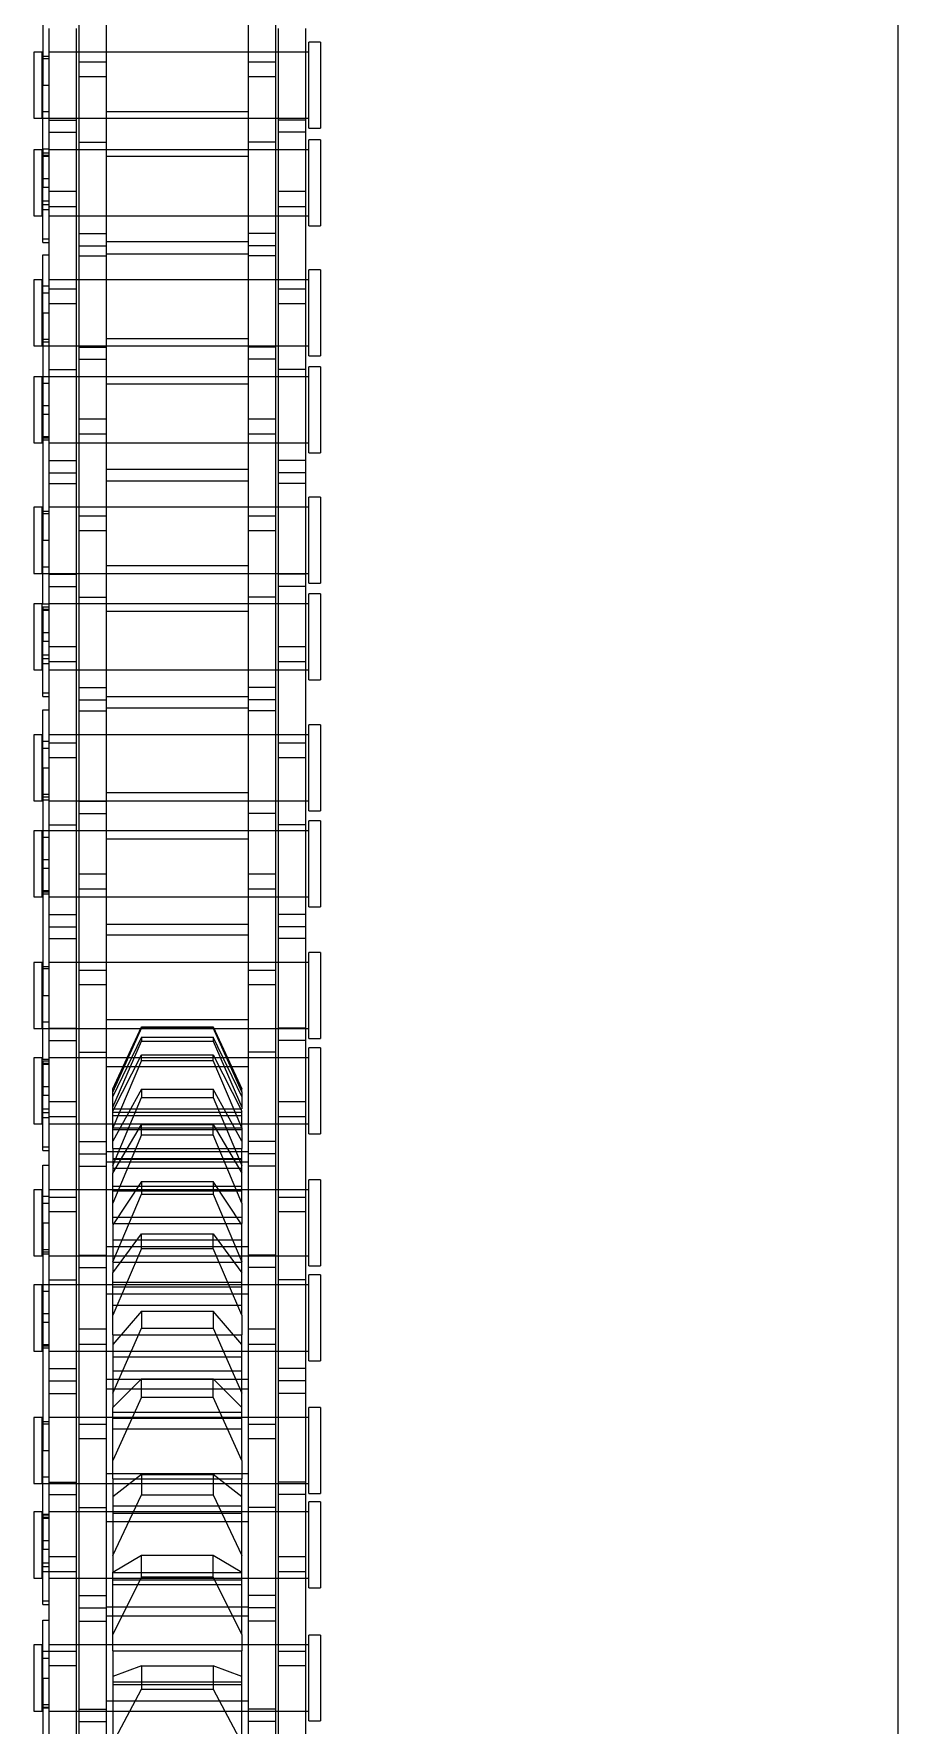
# Model space of a CAD drawing. Header units: metres. Extents: x 0 to 63075, y 0 to 44550.
# Drawn here: x 13921.5 to 13969.7, y 26987.4 to 27081.8 of the extents above; entities that cross this region are included whole.
import ezdxf

# ---------------------------------------------------------------- set-up
doc = ezdxf.new("R2010")
doc.units = ezdxf.units.M
doc.header["$LTSCALE"] = 75
doc.linetypes.add('HIDDEN2', pattern=[4.7625, 3.175, -1.5875])
for name, color, linetype in [('SDM', 7, 'Continuous'), ('SL4', 4, 'Continuous'), ('ST1', 7, 'HIDDEN2')]:
    doc.layers.add(name, color=color, linetype=linetype)

# ---------------------------------------------------------------- blocks, each defined once
blk = doc.blocks.new('A$Cb6dca9d5')
at = {"layer": 'SL4'}
blk.add_line((123.235, 215.006), (123.235, 1004.763), dxfattribs=at)
at = {"layer": 'ST1'}
for p, q in [((75.511, 351.877), (75.511, 339.177)), ((77.515, 345.097), (77.515, 336.002)), ((79.035, 345.097), (79.035, 336.002)), ((86.965, 345.097), (86.965, 336.002)), ((88.485, 345.097), (88.485, 336.002)), ((75.843, 342.352), (75.843, 333.257)), ((77.363, 342.352), (77.363, 333.257)), ((88.637, 342.352), (88.637, 333.257)), ((90.157, 342.352), (90.157, 333.257)), ((75, 341.022), (75, 337.332)), ((75.474, 341.022), (75, 341.022)), ((75.474, 337.332), (75.474, 341.022)), ((75.511, 340.796), (75.843, 340.796)), ((77.363, 341.022), (75.843, 341.022)), ((90.342, 341.022), (75.843, 341.022)), ((79.035, 341.022), (77.515, 341.022)), ((86.965, 341.022), (79.035, 341.022)), ((88.485, 341.022), (86.965, 341.022)), ((90.157, 341.022), (88.637, 341.022)), ((90.342, 336.779), (90.342, 341.576)), ((91, 341.576), (90.342, 341.576)), ((91, 341.576), (91, 336.779)), ((75.843, 340.653), (75.474, 340.653)), ((77.515, 340.474), (79.035, 340.474)), ((86.965, 340.474), (88.485, 340.474)), ((75.511, 339.177), (75.843, 339.177)), ((75.511, 335.625), (75.511, 339.177)), ((79.035, 339.644), (77.515, 339.644)), ((88.485, 339.644), (86.965, 339.644)), ((75, 337.332), (75.474, 337.332)), ((75.474, 337.701), (75.843, 337.701)), ((75.511, 337.332), (77.363, 337.332)), ((75.843, 337.332), (90.342, 337.332)), ((75.843, 337.234), (77.363, 337.234)), ((77.515, 337.332), (79.035, 337.332)), ((86.965, 337.684), (79.035, 337.684)), ((79.035, 337.332), (86.965, 337.332)), ((86.965, 337.332), (88.485, 337.332)), ((88.637, 337.332), (90.157, 337.332)), ((90.157, 337.234), (88.637, 337.234)), ((75.843, 336.548), (77.363, 336.548)), ((90.157, 336.548), (88.637, 336.548)), ((90.342, 336.779), (91, 336.779)), ((90.342, 331.325), (90.342, 336.122)), ((91, 336.122), (90.342, 336.122)), ((91, 336.122), (91, 331.325)), ((75, 335.569), (75, 331.879)), ((75.474, 335.569), (75, 335.569)), ((75.474, 335.564), (75.474, 335.569)), ((75.474, 331.879), (75.474, 335.564)), ((75.843, 335.2), (75.474, 335.2)), ((75.511, 335.625), (75.511, 333.48)), ((75.511, 335.625), (75.843, 335.625)), ((75.511, 335.4), (75.843, 335.4)), ((75.511, 335.278), (75.843, 335.278)), ((77.363, 335.569), (75.843, 335.569)), ((90.342, 335.569), (75.843, 335.569)), ((77.515, 336.002), (79.035, 336.002)), ((77.515, 336.002), (77.515, 329.652)), ((79.035, 335.569), (77.515, 335.569)), ((79.035, 336.002), (79.035, 329.652)), ((86.965, 335.569), (79.035, 335.569)), ((79.035, 335.217), (86.965, 335.217)), ((88.485, 336.002), (86.965, 336.002)), ((86.965, 336.002), (86.965, 329.652)), ((88.485, 335.569), (86.965, 335.569)), ((88.485, 336.002), (88.485, 329.652)), ((90.157, 335.569), (88.637, 335.569)), ((75.511, 333.968), (75.843, 333.968)), ((75.511, 333.48), (75.843, 333.48)), ((75.511, 330.399), (75.511, 333.48)), ((75.843, 333.257), (75.843, 332.397)), ((75.843, 333.257), (77.363, 333.257)), ((77.363, 333.257), (77.363, 332.397)), ((88.637, 333.257), (88.637, 332.397)), ((88.637, 333.257), (90.157, 333.257)), ((90.157, 333.257), (90.157, 332.397)), ((75.511, 332.721), (75.843, 332.721)), ((75.511, 332.518), (75.843, 332.518)), ((75.843, 332.397), (75.843, 323.302)), ((77.363, 332.397), (75.843, 332.397)), ((77.363, 332.397), (77.363, 323.302)), ((88.637, 332.397), (88.637, 323.302)), ((90.157, 332.397), (88.637, 332.397)), ((90.157, 332.397), (90.157, 323.302)), ((75, 331.879), (75.474, 331.879)), ((75.474, 332.248), (75.843, 332.248)), ((75.843, 331.879), (77.363, 331.879)), ((75.843, 331.879), (90.342, 331.879)), ((77.515, 331.879), (79.035, 331.879)), ((79.035, 331.879), (86.965, 331.879)), ((86.965, 331.879), (88.485, 331.879)), ((88.637, 331.879), (90.157, 331.879)), ((75.511, 330.602), (75.843, 330.602)), ((77.515, 330.899), (79.035, 330.899)), ((86.965, 330.437), (79.035, 330.437)), ((88.485, 330.899), (86.965, 330.899)), ((90.342, 331.325), (91, 331.325)), ((75.511, 330.399), (75.843, 330.399)), ((75.511, 329.708), (75.843, 329.708)), ((75.511, 326.477), (75.511, 329.708)), ((77.515, 330.213), (79.035, 330.213)), ((77.515, 329.652), (79.035, 329.652)), ((77.515, 329.652), (77.515, 320.557)), ((79.035, 329.764), (86.965, 329.764)), ((79.035, 329.652), (79.035, 320.557)), ((88.485, 330.213), (86.965, 330.213)), ((88.485, 329.652), (86.965, 329.652)), ((86.965, 329.652), (86.965, 320.557)), ((88.485, 329.652), (88.485, 320.557)), ((90.342, 324.079), (90.342, 328.876)), ((91, 328.876), (90.342, 328.876)), ((91, 328.876), (91, 324.079)), ((75, 328.322), (75, 324.632)), ((75.474, 328.322), (75, 328.322)), ((75.474, 324.632), (75.474, 328.322)), ((75.843, 327.953), (75.474, 327.953)), ((75.511, 327.584), (75.843, 327.584)), ((77.363, 328.322), (75.843, 328.322)), ((90.342, 328.322), (75.843, 328.322)), ((75.843, 327.804), (77.363, 327.804)), ((79.035, 328.322), (77.515, 328.322)), ((86.965, 328.322), (79.035, 328.322)), ((88.485, 328.322), (86.965, 328.322)), ((90.157, 328.322), (88.637, 328.322)), ((88.637, 327.804), (90.157, 327.804)), ((77.363, 326.974), (75.843, 326.974)), ((90.157, 326.974), (88.637, 326.974)), ((75.511, 326.477), (75.843, 326.477)), ((75.511, 326.477), (75.511, 313.777)), ((75.474, 325.001), (75.843, 325.001)), ((75.511, 324.858), (75.843, 324.858)), ((86.965, 325.014), (79.035, 325.014)), ((75, 324.632), (75.474, 324.632)), ((75.843, 324.606), (75.511, 324.606)), ((75.843, 324.632), (77.363, 324.632)), ((75.843, 324.632), (90.342, 324.632)), ((77.515, 324.632), (79.035, 324.632)), ((77.515, 324.564), (79.035, 324.564)), ((77.515, 323.878), (79.035, 323.878)), ((79.035, 324.632), (86.965, 324.632)), ((86.965, 324.632), (88.485, 324.632)), ((88.485, 324.564), (86.965, 324.564)), ((88.485, 323.878), (86.965, 323.878)), ((88.637, 324.632), (90.157, 324.632)), ((90.342, 324.079), (91, 324.079)), ((75, 322.899), (75, 319.209)), ((75.474, 322.899), (75, 322.899)), ((75.474, 322.894), (75.474, 322.899)), ((75.474, 319.209), (75.474, 322.894)), ((77.363, 322.899), (75.511, 322.899)), ((75.843, 323.302), (77.363, 323.302)), ((75.843, 323.302), (75.843, 316.952)), ((90.342, 322.899), (75.843, 322.899)), ((77.363, 323.302), (77.363, 316.952)), ((79.035, 322.899), (77.515, 322.899)), ((86.965, 322.899), (79.035, 322.899)), ((88.485, 322.899), (86.965, 322.899)), ((90.157, 323.302), (88.637, 323.302)), ((88.637, 323.302), (88.637, 316.952)), ((90.157, 322.899), (88.637, 322.899)), ((90.157, 323.302), (90.157, 316.952)), ((90.342, 318.655), (90.342, 323.452)), ((91, 323.452), (90.342, 323.452)), ((91, 323.452), (91, 318.655)), ((75.843, 322.53), (75.474, 322.53)), ((79.035, 322.517), (86.965, 322.517)), ((75.511, 321.298), (75.843, 321.298)), ((75.511, 320.81), (75.843, 320.81)), ((77.515, 320.557), (77.515, 319.697)), ((77.515, 320.557), (79.035, 320.557)), ((79.035, 320.557), (79.035, 319.697)), ((86.965, 320.557), (86.965, 319.697)), ((86.965, 320.557), (88.485, 320.557)), ((88.485, 320.557), (88.485, 319.697)), ((75, 319.209), (75.474, 319.209)), ((75.474, 319.578), (75.843, 319.578)), ((75.511, 319.499), (75.843, 319.499)), ((75.511, 319.378), (75.843, 319.378)), ((75.843, 319.209), (77.363, 319.209)), ((75.843, 319.209), (90.342, 319.209)), ((77.515, 319.697), (77.515, 310.602)), ((79.035, 319.697), (77.515, 319.697)), ((77.515, 319.209), (79.035, 319.209)), ((79.035, 319.697), (79.035, 310.602)), ((79.035, 319.209), (86.965, 319.209)), ((86.965, 319.697), (86.965, 310.602)), ((88.485, 319.697), (86.965, 319.697)), ((86.965, 319.209), (88.485, 319.209)), ((88.485, 319.697), (88.485, 310.602)), ((88.637, 319.209), (90.157, 319.209)), ((75.843, 318.229), (77.363, 318.229)), ((90.157, 318.229), (88.637, 318.229)), ((90.342, 318.655), (91, 318.655)), ((75.843, 317.543), (77.363, 317.543)), ((86.965, 317.737), (79.035, 317.737)), ((90.157, 317.543), (88.637, 317.543)), ((75.843, 316.952), (77.363, 316.952)), ((75.843, 316.952), (75.843, 307.857)), ((77.363, 316.952), (77.363, 307.857)), ((79.035, 317.094), (86.965, 317.094)), ((90.157, 316.952), (88.637, 316.952)), ((88.637, 316.952), (88.637, 307.857)), ((90.157, 316.952), (90.157, 307.857)), ((75, 315.622), (75, 311.932)), ((75.474, 315.622), (75, 315.622)), ((75.474, 311.932), (75.474, 315.622)), ((75.511, 315.396), (75.843, 315.396)), ((77.363, 315.622), (75.843, 315.622)), ((90.342, 315.622), (75.843, 315.622)), ((79.035, 315.622), (77.515, 315.622)), ((86.965, 315.622), (79.035, 315.622)), ((88.485, 315.622), (86.965, 315.622)), ((90.157, 315.622), (88.637, 315.622)), ((90.342, 311.379), (90.342, 316.176)), ((91, 316.176), (90.342, 316.176)), ((91, 316.176), (91, 311.379)), ((75.843, 315.253), (75.474, 315.253)), ((77.515, 315.134), (79.035, 315.134)), ((86.965, 315.134), (88.485, 315.134)), ((75.511, 313.777), (75.843, 313.777)), ((75.511, 310.225), (75.511, 313.777)), ((79.035, 314.304), (77.515, 314.304)), ((88.485, 314.304), (86.965, 314.304)), ((75, 311.932), (75.474, 311.932)), ((75.474, 312.301), (75.843, 312.301)), ((75.511, 311.932), (77.363, 311.932)), ((75.843, 311.932), (90.342, 311.932)), ((75.843, 311.894), (77.363, 311.894)), ((77.515, 311.932), (79.035, 311.932)), ((86.965, 312.344), (79.035, 312.344)), ((79.035, 311.932), (86.965, 311.932)), ((86.965, 311.932), (88.485, 311.932)), ((88.637, 311.932), (90.157, 311.932)), ((90.157, 311.894), (88.637, 311.894)), ((75.843, 311.208), (77.363, 311.208)), ((77.515, 310.602), (79.035, 310.602)), ((77.515, 310.602), (77.515, 304.252)), ((79.035, 310.602), (79.035, 304.252)), ((88.485, 310.602), (86.965, 310.602)), ((86.965, 310.602), (86.965, 304.252)), ((88.485, 310.602), (88.485, 304.252)), ((90.157, 311.208), (88.637, 311.208)), ((90.342, 311.379), (91, 311.379)), ((90.342, 305.985), (90.342, 310.782)), ((91, 310.782), (90.342, 310.782)), ((91, 310.782), (91, 305.985)), ((75, 310.229), (75, 306.539)), ((75.474, 310.229), (75, 310.229)), ((75.474, 310.224), (75.474, 310.229)), ((75.474, 306.539), (75.474, 310.224)), ((75.843, 309.86), (75.474, 309.86)), ((75.511, 310.225), (75.843, 310.225)), ((75.511, 310.06), (75.511, 308.14)), ((75.511, 310.06), (75.843, 310.06)), ((75.511, 309.938), (75.843, 309.938)), ((77.363, 310.229), (75.843, 310.229)), ((90.342, 310.229), (75.843, 310.229)), ((79.035, 310.229), (77.515, 310.229)), ((86.965, 310.229), (79.035, 310.229)), ((79.035, 309.817), (86.965, 309.817)), ((88.485, 310.229), (86.965, 310.229)), ((90.157, 310.229), (88.637, 310.229)), ((75.511, 308.628), (75.843, 308.628)), ((75.511, 308.14), (75.843, 308.14)), ((75.511, 305.059), (75.511, 308.14)), ((75.843, 307.857), (75.843, 306.997)), ((75.843, 307.857), (77.363, 307.857)), ((77.363, 307.857), (77.363, 306.997)), ((88.637, 307.857), (88.637, 306.997)), ((88.637, 307.857), (90.157, 307.857)), ((90.157, 307.857), (90.157, 306.997)), ((75.474, 306.908), (75.843, 306.908)), ((75.511, 307.381), (75.843, 307.381)), ((75.511, 307.178), (75.843, 307.178)), ((75.843, 306.997), (75.843, 297.902)), ((77.363, 306.997), (75.843, 306.997)), ((77.363, 306.997), (77.363, 297.902)), ((88.637, 306.997), (88.637, 297.902)), ((90.157, 306.997), (88.637, 306.997)), ((90.157, 306.997), (90.157, 297.902)), ((75, 306.539), (75.474, 306.539)), ((75.843, 306.539), (77.363, 306.539)), ((75.843, 306.539), (90.342, 306.539)), ((77.515, 306.539), (79.035, 306.539)), ((79.035, 306.539), (86.965, 306.539)), ((86.965, 306.539), (88.485, 306.539)), ((88.637, 306.539), (90.157, 306.539)), ((90.342, 305.985), (91, 305.985)), ((75.511, 305.262), (75.843, 305.262)), ((75.511, 305.059), (75.843, 305.059)), ((77.515, 305.559), (79.035, 305.559)), ((86.965, 305.037), (79.035, 305.037)), ((88.485, 305.559), (86.965, 305.559)), ((75.511, 304.308), (75.843, 304.308)), ((75.511, 301.077), (75.511, 304.308)), ((77.515, 304.873), (79.035, 304.873)), ((77.515, 304.252), (79.035, 304.252)), ((77.515, 304.252), (77.515, 295.157)), ((79.035, 304.424), (86.965, 304.424)), ((79.035, 304.252), (79.035, 295.157)), ((88.485, 304.873), (86.965, 304.873)), ((88.485, 304.252), (86.965, 304.252)), ((86.965, 304.252), (86.965, 295.157)), ((88.485, 304.252), (88.485, 295.157)), ((90.342, 298.679), (90.342, 303.476)), ((91, 303.476), (90.342, 303.476)), ((91, 303.476), (91, 298.679)), ((75, 302.922), (75, 299.232)), ((75.474, 302.922), (75, 302.922)), ((75.474, 299.232), (75.474, 302.922)), ((75.843, 302.553), (75.474, 302.553)), ((75.511, 302.184), (75.843, 302.184)), ((77.363, 302.922), (75.843, 302.922)), ((90.342, 302.922), (75.843, 302.922)), ((75.843, 302.464), (77.363, 302.464)), ((79.035, 302.922), (77.515, 302.922)), ((86.965, 302.922), (79.035, 302.922)), ((88.485, 302.922), (86.965, 302.922)), ((90.157, 302.922), (88.637, 302.922)), ((88.637, 302.464), (90.157, 302.464)), ((77.363, 301.634), (75.843, 301.634)), ((90.157, 301.634), (88.637, 301.634)), ((75.511, 301.077), (75.511, 288.377)), ((75.511, 301.077), (75.843, 301.077)), ((75.474, 299.601), (75.843, 299.601)), ((75.511, 299.458), (75.843, 299.458)), ((75.843, 299.266), (75.511, 299.266)), ((86.965, 299.674), (79.035, 299.674)), ((75, 299.232), (75.474, 299.232)), ((75.843, 299.232), (77.363, 299.232)), ((75.843, 299.232), (90.342, 299.232)), ((77.515, 299.232), (79.035, 299.232)), ((77.515, 299.224), (79.035, 299.224)), ((77.515, 298.538), (79.035, 298.538)), ((79.035, 299.232), (86.965, 299.232)), ((86.965, 299.232), (88.485, 299.232)), ((88.485, 299.224), (86.965, 299.224)), ((88.485, 298.538), (86.965, 298.538)), ((88.637, 299.232), (90.157, 299.232)), ((90.342, 298.679), (91, 298.679)), ((75, 297.559), (75, 293.869)), ((75.474, 297.559), (75, 297.559)), ((75.474, 297.554), (75.474, 297.559)), ((75.474, 293.869), (75.474, 297.554)), ((77.363, 297.559), (75.511, 297.559)), ((75.843, 297.902), (77.363, 297.902)), ((75.843, 297.902), (75.843, 291.552)), ((90.342, 297.559), (75.843, 297.559)), ((77.363, 297.902), (77.363, 291.552)), ((79.035, 297.559), (77.515, 297.559)), ((86.965, 297.559), (79.035, 297.559)), ((88.485, 297.559), (86.965, 297.559)), ((90.157, 297.902), (88.637, 297.902)), ((88.637, 297.902), (88.637, 291.552)), ((90.157, 297.559), (88.637, 297.559)), ((90.157, 297.902), (90.157, 291.552)), ((90.342, 293.315), (90.342, 298.112)), ((91, 298.112), (90.342, 298.112)), ((91, 298.112), (91, 293.315)), ((75.843, 297.19), (75.474, 297.19)), ((79.035, 297.117), (86.965, 297.117)), ((75.511, 295.958), (75.843, 295.958)), ((75.511, 295.47), (75.843, 295.47)), ((77.515, 295.157), (77.515, 294.297)), ((77.515, 295.157), (79.035, 295.157)), ((79.035, 295.157), (79.035, 294.297)), ((86.965, 295.157), (86.965, 294.297)), ((86.965, 295.157), (88.485, 295.157)), ((88.485, 295.157), (88.485, 294.297)), ((75, 293.869), (75.474, 293.869)), ((75.474, 294.238), (75.843, 294.238)), ((75.511, 294.159), (75.843, 294.159)), ((75.511, 294.038), (75.843, 294.038)), ((75.843, 293.869), (77.363, 293.869)), ((75.843, 293.869), (90.342, 293.869)), ((77.515, 294.297), (77.515, 285.202)), ((79.035, 294.297), (77.515, 294.297)), ((77.515, 293.869), (79.035, 293.869)), ((79.035, 294.297), (79.035, 285.202)), ((79.035, 293.869), (86.965, 293.869)), ((86.965, 294.297), (86.965, 285.202)), ((88.485, 294.297), (86.965, 294.297)), ((86.965, 293.869), (88.485, 293.869)), ((88.485, 294.297), (88.485, 285.202)), ((88.637, 293.869), (90.157, 293.869)), ((75.843, 292.889), (77.363, 292.889)), ((90.157, 292.889), (88.637, 292.889)), ((90.342, 293.315), (91, 293.315)), ((75.843, 292.203), (77.363, 292.203)), ((86.965, 292.337), (79.035, 292.337)), ((79.035, 291.754), (86.965, 291.754)), ((90.157, 292.203), (88.637, 292.203)), ((75.843, 291.552), (77.363, 291.552)), ((75.843, 291.552), (75.843, 282.457)), ((77.363, 291.552), (77.363, 282.457)), ((90.157, 291.552), (88.637, 291.552)), ((88.637, 291.552), (88.637, 282.457)), ((90.157, 291.552), (90.157, 282.457)), ((90.342, 285.979), (90.342, 290.776)), ((91, 290.776), (90.342, 290.776)), ((91, 290.776), (91, 285.979)), ((75, 290.222), (75, 286.532)), ((75.474, 290.222), (75, 290.222)), ((75.474, 286.532), (75.474, 290.222)), ((75.843, 289.853), (75.474, 289.853)), ((75.511, 289.996), (75.843, 289.996)), ((77.363, 290.222), (75.843, 290.222)), ((90.342, 290.222), (75.843, 290.222)), ((79.035, 290.222), (77.515, 290.222)), ((86.965, 290.222), (79.035, 290.222)), ((88.485, 290.222), (86.965, 290.222)), ((90.157, 290.222), (88.637, 290.222)), ((77.515, 289.794), (79.035, 289.794)), ((79.035, 288.964), (77.515, 288.964)), ((86.965, 289.794), (88.485, 289.794)), ((88.485, 288.964), (86.965, 288.964)), ((75.511, 288.377), (75.843, 288.377)), ((75.511, 284.825), (75.511, 288.377)), ((86.965, 287.004), (79.035, 287.004)), ((75, 286.532), (75.474, 286.532)), ((75.474, 286.901), (75.843, 286.901)), ((75.511, 286.532), (77.363, 286.532)), ((75.843, 286.554), (77.363, 286.554)), ((75.843, 286.532), (90.342, 286.532)), ((77.515, 286.532), (79.035, 286.532)), ((79.035, 286.532), (86.965, 286.532)), ((79.4, 283.16), (81, 286.631)), ((81, 286.573), (79.4, 282.991)), ((81, 286.037), (79.4, 282.74)), ((81, 286.573), (81, 286.631)), ((81, 286.631), (85, 286.631)), ((81, 286.573), (85, 286.573)), ((81, 286.037), (85, 286.037)), ((81, 286.037), (81, 285.827)), ((85, 286.573), (85, 286.631)), ((85, 286.631), (86.6, 283.16)), ((86.6, 282.991), (85, 286.573)), ((86.6, 282.74), (85, 286.037)), ((85, 286.037), (85, 285.827)), ((86.965, 286.532), (88.485, 286.532)), ((90.157, 286.554), (88.637, 286.554)), ((88.637, 286.532), (90.157, 286.532)), ((75.843, 285.868), (77.363, 285.868)), ((77.515, 285.202), (79.035, 285.202)), ((77.515, 285.202), (77.515, 278.852)), ((79.035, 285.202), (79.035, 278.852)), ((79.4, 282.135), (81, 285.827)), ((81, 285.827), (85, 285.827)), ((85, 285.827), (86.6, 282.135)), ((88.485, 285.202), (86.965, 285.202)), ((86.965, 285.202), (86.965, 278.852)), ((88.485, 285.202), (88.485, 278.852)), ((90.157, 285.868), (88.637, 285.868)), ((90.342, 285.979), (91, 285.979)), ((90.342, 280.645), (90.342, 285.442)), ((91, 285.442), (90.342, 285.442)), ((91, 285.442), (91, 280.645)), ((75, 284.889), (75, 281.199)), ((75.474, 284.889), (75, 284.889)), ((75.474, 284.884), (75.474, 284.889)), ((75.474, 281.199), (75.474, 284.884)), ((75.843, 284.52), (75.474, 284.52)), ((75.511, 284.825), (75.843, 284.825)), ((75.511, 284.72), (75.511, 282.8)), ((75.511, 284.72), (75.843, 284.72)), ((75.511, 284.598), (75.843, 284.598)), ((77.363, 284.889), (75.843, 284.889)), ((90.342, 284.889), (75.843, 284.889)), ((79.035, 284.889), (77.515, 284.889)), ((86.965, 284.889), (79.035, 284.889)), ((79.035, 284.417), (86.965, 284.417)), ((79.4, 281.922), (81, 285.061)), ((81, 284.736), (79.4, 280.984)), ((81, 284.736), (81, 285.061)), ((81, 285.061), (85, 285.061)), ((81, 284.736), (85, 284.736)), ((85, 284.736), (85, 285.061)), ((85, 285.061), (86.6, 281.922)), ((86.6, 280.984), (85, 284.736)), ((88.485, 284.889), (86.965, 284.889)), ((90.157, 284.889), (88.637, 284.889)), ((75.511, 283.288), (75.843, 283.288)), ((75.511, 282.8), (75.843, 282.8)), ((75.511, 279.719), (75.511, 282.8)), ((75.843, 282.457), (75.843, 281.597)), ((75.843, 282.457), (77.363, 282.457)), ((77.363, 282.457), (77.363, 281.597)), ((79.4, 282.991), (79.4, 283.16)), ((81, 283.147), (79.4, 280.24)), ((79.4, 281.859), (79.4, 282.991)), ((79.4, 278.881), (81, 282.675)), ((81, 283.147), (85, 283.147)), ((81, 283.147), (81, 282.675)), ((81, 282.675), (85, 282.675)), ((86.6, 280.24), (85, 283.147)), ((85, 283.147), (85, 282.675)), ((85, 282.675), (86.6, 278.881)), ((86.6, 282.991), (86.6, 283.16)), ((86.6, 282.991), (86.6, 282.052)), ((88.637, 282.457), (88.637, 281.597)), ((88.637, 282.457), (90.157, 282.457)), ((90.157, 282.457), (90.157, 281.597)), ((75.474, 281.568), (75.843, 281.568)), ((75.511, 282.041), (75.843, 282.041)), ((75.511, 281.838), (75.843, 281.838)), ((75.843, 281.597), (75.843, 272.502)), ((77.363, 281.597), (75.843, 281.597)), ((77.363, 281.597), (77.363, 272.502)), ((79.4, 282.052), (86.6, 282.052)), ((79.4, 280.984), (79.4, 281.922)), ((79.4, 281.859), (86.6, 281.859)), ((79.4, 281.672), (86.6, 281.672)), ((86.6, 280.984), (86.6, 281.922)), ((88.637, 281.597), (88.637, 272.502)), ((90.157, 281.597), (88.637, 281.597)), ((90.157, 281.597), (90.157, 272.502)), ((75, 281.199), (75.474, 281.199)), ((75.843, 281.199), (77.363, 281.199)), ((75.843, 281.199), (90.342, 281.199)), ((77.515, 281.199), (79.035, 281.199)), ((79.035, 281.199), (86.965, 281.199)), ((79.4, 278.461), (81, 281.167)), ((79.4, 279.826), (79.4, 280.984)), ((79.4, 280.984), (86.6, 280.984)), ((79.4, 280.893), (86.6, 280.893)), ((81, 280.586), (79.4, 276.786)), ((81, 280.586), (81, 281.167)), ((81, 281.167), (85, 281.167)), ((81, 280.586), (85, 280.586)), ((85, 280.586), (85, 281.167)), ((85, 281.167), (86.6, 278.461)), ((86.6, 276.786), (85, 280.586)), ((86.6, 280.984), (86.6, 279.826)), ((86.965, 281.199), (88.485, 281.199)), ((88.637, 281.199), (90.157, 281.199)), ((90.342, 280.645), (91, 280.645)), ((75.511, 279.922), (75.843, 279.922)), ((75.511, 279.719), (75.843, 279.719)), ((77.515, 280.219), (79.035, 280.219)), ((77.515, 279.533), (79.035, 279.533)), ((86.965, 279.637), (79.035, 279.637)), ((79.4, 279.826), (86.6, 279.826)), ((79.4, 279.826), (79.4, 278.461)), ((86.6, 278.461), (86.6, 279.826)), ((88.485, 280.219), (86.965, 280.219)), ((88.485, 279.533), (86.965, 279.533)), ((75.511, 278.908), (75.843, 278.908)), ((75.511, 275.677), (75.511, 278.908)), ((77.515, 278.852), (79.035, 278.852)), ((77.515, 278.852), (77.515, 269.757)), ((79.035, 279.084), (86.965, 279.084)), ((79.035, 278.852), (79.035, 269.757)), ((79.4, 279.27), (86.6, 279.27)), ((79.4, 279.233), (86.6, 279.233)), ((79.4, 278.737), (86.6, 278.737)), ((88.485, 278.852), (86.965, 278.852)), ((86.965, 278.852), (86.965, 269.757)), ((88.485, 278.852), (88.485, 269.757)), ((79.4, 276.786), (79.4, 278.461)), ((81, 277.994), (79.4, 275.571)), ((79.4, 277.723), (86.6, 277.723)), ((79.4, 277.544), (86.6, 277.544)), ((81, 277.994), (85, 277.994)), ((81, 277.994), (81, 277.276)), ((86.6, 275.571), (85, 277.994)), ((85, 277.994), (85, 277.276)), ((86.6, 276.786), (86.6, 278.461)), ((90.342, 273.279), (90.342, 278.076)), ((91, 278.076), (90.342, 278.076)), ((91, 278.076), (91, 273.279)), ((75, 277.522), (75, 273.832)), ((75.474, 277.522), (75, 277.522)), ((75.474, 273.832), (75.474, 277.522)), ((75.843, 277.153), (75.474, 277.153)), ((75.511, 276.784), (75.843, 276.784)), ((77.363, 277.522), (75.843, 277.522)), ((90.342, 277.522), (75.843, 277.522)), ((75.843, 277.124), (77.363, 277.124)), ((79.035, 277.522), (77.515, 277.522)), ((86.965, 277.522), (79.035, 277.522)), ((79.4, 277.464), (86.6, 277.464)), ((79.4, 273.502), (81, 277.276)), ((79.4, 275.636), (79.4, 276.786)), ((81, 277.276), (85, 277.276)), ((85, 277.276), (86.6, 273.502)), ((86.6, 276.786), (86.6, 275.636)), ((88.485, 277.522), (86.965, 277.522)), ((90.157, 277.522), (88.637, 277.522)), ((88.637, 277.124), (90.157, 277.124)), ((75.511, 275.677), (75.843, 275.677)), ((75.511, 275.677), (75.511, 262.977)), ((77.363, 276.294), (75.843, 276.294)), ((79.4, 275.993), (86.6, 275.993)), ((90.157, 276.294), (88.637, 276.294)), ((79.4, 275.636), (86.6, 275.636)), ((79.4, 275.636), (79.4, 272.888)), ((79.4, 272.888), (81, 275.075)), ((79.4, 274.731), (86.6, 274.731)), ((81, 274.256), (81, 275.075)), ((81, 275.075), (85, 275.075)), ((85, 274.256), (85, 275.075)), ((85, 275.075), (86.6, 272.888)), ((86.6, 272.888), (86.6, 275.636)), ((75, 273.832), (75.474, 273.832)), ((75.474, 274.201), (75.843, 274.201)), ((75.511, 274.058), (75.843, 274.058)), ((75.843, 273.926), (75.511, 273.926)), ((75.843, 273.832), (77.363, 273.832)), ((75.843, 273.832), (90.342, 273.832)), ((77.515, 273.884), (79.035, 273.884)), ((77.515, 273.832), (79.035, 273.832)), ((86.965, 274.334), (79.035, 274.334)), ((79.035, 273.832), (86.965, 273.832)), ((81, 274.256), (79.4, 270.529)), ((81, 274.256), (85, 274.256)), ((86.6, 270.529), (85, 274.256)), ((88.485, 273.884), (86.965, 273.884)), ((86.965, 273.832), (88.485, 273.832)), ((88.637, 273.832), (90.157, 273.832)), ((77.515, 273.198), (79.035, 273.198)), ((79.4, 273.486), (86.6, 273.486)), ((79.4, 270.529), (79.4, 272.888)), ((86.6, 270.529), (86.6, 272.888)), ((88.485, 273.198), (86.965, 273.198)), ((90.342, 273.279), (91, 273.279)), ((75, 272.219), (75, 268.529)), ((75.474, 272.219), (75, 272.219)), ((75.474, 272.214), (75.474, 272.219)), ((75.474, 268.529), (75.474, 272.214)), ((77.363, 272.219), (75.511, 272.219)), ((75.843, 272.502), (77.363, 272.502)), ((75.843, 272.502), (75.843, 266.152)), ((90.342, 272.219), (75.843, 272.219)), ((77.363, 272.502), (77.363, 266.152)), ((79.035, 272.219), (77.515, 272.219)), ((86.965, 272.219), (79.035, 272.219)), ((79.4, 272.375), (86.6, 272.375)), ((79.4, 272.113), (86.6, 272.113)), ((88.485, 272.219), (86.965, 272.219)), ((90.157, 272.502), (88.637, 272.502)), ((88.637, 272.502), (88.637, 266.152)), ((90.157, 272.219), (88.637, 272.219)), ((90.157, 272.502), (90.157, 266.152)), ((90.342, 267.975), (90.342, 272.772)), ((91, 272.772), (90.342, 272.772)), ((91, 272.772), (91, 267.975)), ((75.843, 271.85), (75.474, 271.85)), ((79.035, 271.717), (86.965, 271.717)), ((79.4, 271.087), (86.6, 271.087)), ((75.511, 270.618), (75.843, 270.618)), ((75.511, 270.13), (75.843, 270.13)), ((81, 270.744), (79.4, 268.883)), ((79.4, 269.426), (79.4, 270.529)), ((81, 270.744), (85, 270.744)), ((81, 270.744), (81, 269.803)), ((86.6, 268.883), (85, 270.744)), ((85, 270.744), (85, 269.803)), ((86.6, 270.529), (86.6, 269.426)), ((77.515, 269.757), (77.515, 268.897)), ((77.515, 269.757), (79.035, 269.757)), ((79.035, 269.757), (79.035, 268.897)), ((79.4, 266.17), (81, 269.803)), ((79.4, 269.426), (86.6, 269.426)), ((79.4, 269.426), (79.4, 265.383)), ((81, 269.803), (85, 269.803)), ((85, 269.803), (86.6, 266.17)), ((86.6, 265.383), (86.6, 269.426)), ((86.965, 269.757), (86.965, 268.897)), ((86.965, 269.757), (88.485, 269.757)), ((88.485, 269.757), (88.485, 268.897)), ((75, 268.529), (75.474, 268.529)), ((75.474, 268.898), (75.843, 268.898)), ((75.511, 268.819), (75.843, 268.819)), ((75.511, 268.698), (75.843, 268.698)), ((75.843, 268.529), (77.363, 268.529)), ((75.843, 268.529), (90.342, 268.529)), ((77.515, 268.897), (77.515, 259.802)), ((79.035, 268.897), (77.515, 268.897)), ((77.515, 268.529), (79.035, 268.529)), ((79.035, 268.897), (79.035, 259.802)), ((79.035, 268.529), (86.965, 268.529)), ((79.4, 268.199), (86.6, 268.199)), ((86.965, 268.897), (86.965, 259.802)), ((88.485, 268.897), (86.965, 268.897)), ((86.965, 268.529), (88.485, 268.529)), ((88.485, 268.897), (88.485, 259.802)), ((88.637, 268.529), (90.157, 268.529)), ((75.843, 267.549), (77.363, 267.549)), ((79.4, 267.428), (86.6, 267.428)), ((90.157, 267.549), (88.637, 267.549)), ((90.342, 267.975), (91, 267.975)), ((75.843, 266.863), (77.363, 266.863)), ((86.965, 266.937), (79.035, 266.937)), ((79.035, 266.414), (86.965, 266.414)), ((79.4, 265.383), (81, 266.979)), ((81, 265.949), (81, 266.979)), ((81, 266.979), (85, 266.979)), ((85, 265.949), (85, 266.979)), ((85, 266.979), (86.6, 265.383)), ((90.157, 266.863), (88.637, 266.863)), ((75.843, 266.152), (77.363, 266.152)), ((75.843, 266.152), (75.843, 257.057)), ((77.363, 266.152), (77.363, 257.057)), ((81, 265.949), (79.4, 262.416)), ((79.4, 262.416), (79.4, 265.383)), ((81, 265.949), (85, 265.949)), ((86.6, 262.416), (85, 265.949)), ((86.6, 262.416), (86.6, 265.383)), ((90.157, 266.152), (88.637, 266.152)), ((88.637, 266.152), (88.637, 257.057)), ((90.157, 266.152), (90.157, 257.057)), ((90.342, 260.579), (90.342, 265.376)), ((91, 265.376), (90.342, 265.376)), ((91, 265.376), (91, 260.579)), ((75, 264.822), (75, 261.132)), ((75.474, 264.822), (75, 264.822)), ((75.474, 261.132), (75.474, 264.822)), ((75.843, 264.453), (75.474, 264.453)), ((75.511, 264.596), (75.843, 264.596)), ((77.363, 264.822), (75.843, 264.822)), ((90.342, 264.822), (75.843, 264.822)), ((79.035, 264.822), (77.515, 264.822)), ((77.515, 264.454), (79.035, 264.454)), ((86.965, 264.822), (79.035, 264.822)), ((79.4, 265.11), (86.6, 265.11)), ((79.4, 264.775), (86.6, 264.775)), ((88.485, 264.822), (86.965, 264.822)), ((86.965, 264.454), (88.485, 264.454)), ((90.157, 264.822), (88.637, 264.822)), ((79.035, 263.624), (77.515, 263.624)), ((79.4, 264.179), (86.6, 264.179)), ((88.485, 263.624), (86.965, 263.624)), ((75.511, 262.977), (75.843, 262.977)), ((75.511, 259.425), (75.511, 262.977)), ((75.474, 261.501), (75.843, 261.501)), ((86.965, 261.664), (79.035, 261.664)), ((79.4, 261.395), (79.4, 262.416)), ((81, 261.632), (79.4, 260.392)), ((81, 261.632), (85, 261.632)), ((81, 261.632), (81, 260.496)), ((86.6, 260.392), (85, 261.632)), ((85, 261.632), (85, 260.496)), ((86.6, 262.416), (86.6, 261.395)), ((75, 261.132), (75.474, 261.132)), ((75.511, 261.132), (77.363, 261.132)), ((75.843, 261.214), (77.363, 261.214)), ((75.843, 261.132), (90.342, 261.132)), ((77.515, 261.132), (79.035, 261.132)), ((79.035, 261.132), (86.965, 261.132)), ((79.4, 261.395), (86.6, 261.395)), ((79.4, 261.395), (79.4, 256.187)), ((86.6, 256.187), (86.6, 261.395)), ((86.965, 261.132), (88.485, 261.132)), ((90.157, 261.214), (88.637, 261.214)), ((88.637, 261.132), (90.157, 261.132)), ((90.342, 260.579), (91, 260.579)), ((75.843, 260.528), (77.363, 260.528)), ((77.515, 259.802), (79.035, 259.802)), ((77.515, 259.802), (77.515, 253.452)), ((79.035, 259.802), (79.035, 253.452)), ((79.4, 257.122), (81, 260.496)), ((79.4, 259.886), (86.6, 259.886)), ((81, 260.496), (85, 260.496)), ((85, 260.496), (86.6, 257.122)), ((88.485, 259.802), (86.965, 259.802)), ((86.965, 259.802), (86.965, 253.452)), ((88.485, 259.802), (88.485, 253.452)), ((90.157, 260.528), (88.637, 260.528)), ((90.342, 255.305), (90.342, 260.102)), ((91, 260.102), (90.342, 260.102)), ((91, 260.102), (91, 255.305)), ((75, 259.549), (75, 255.859)), ((75.474, 259.549), (75, 259.549)), ((75.474, 259.544), (75.474, 259.549)), ((75.474, 255.859), (75.474, 259.544)), ((75.843, 259.18), (75.474, 259.18)), ((75.511, 259.425), (75.843, 259.425)), ((75.511, 259.38), (75.511, 257.46)), ((75.511, 259.38), (75.843, 259.38)), ((75.511, 259.258), (75.843, 259.258)), ((77.363, 259.549), (75.843, 259.549)), ((90.342, 259.549), (75.843, 259.549)), ((79.035, 259.549), (77.515, 259.549)), ((86.965, 259.549), (79.035, 259.549)), ((79.035, 259.017), (86.965, 259.017)), ((79.4, 259.485), (86.6, 259.485)), ((88.485, 259.549), (86.965, 259.549)), ((90.157, 259.549), (88.637, 259.549)), ((75.511, 257.948), (75.843, 257.948)), ((75.511, 257.46), (75.843, 257.46)), ((75.511, 254.379), (75.511, 257.46)), ((75.843, 257.057), (75.843, 256.197)), ((75.843, 257.057), (77.363, 257.057)), ((77.363, 257.057), (77.363, 256.197)), ((79.4, 256.187), (81, 257.142)), ((81, 255.933), (81, 257.142)), ((81, 257.142), (85, 257.142)), ((85, 255.933), (85, 257.142)), ((85, 257.142), (86.6, 256.187)), ((88.637, 257.057), (88.637, 256.197)), ((88.637, 257.057), (90.157, 257.057)), ((90.157, 257.057), (90.157, 256.197)), ((75, 255.859), (75.474, 255.859)), ((75.474, 256.228), (75.843, 256.228)), ((75.511, 256.701), (75.843, 256.701)), ((75.511, 256.498), (75.843, 256.498)), ((75.843, 256.197), (75.843, 247.102)), ((77.363, 256.197), (75.843, 256.197)), ((75.843, 255.859), (77.363, 255.859)), ((75.843, 255.859), (90.342, 255.859)), ((77.363, 256.197), (77.363, 247.102)), ((77.515, 255.859), (79.035, 255.859)), ((79.035, 255.859), (86.965, 255.859)), ((79.4, 252.706), (79.4, 256.187)), ((79.4, 256.163), (86.6, 256.163)), ((81, 255.933), (79.4, 252.706)), ((81, 255.933), (85, 255.933)), ((86.6, 252.706), (85, 255.933)), ((86.6, 252.706), (86.6, 256.187)), ((86.965, 255.859), (88.485, 255.859)), ((88.637, 256.197), (88.637, 247.102)), ((90.157, 256.197), (88.637, 256.197)), ((88.637, 255.859), (90.157, 255.859)), ((90.157, 256.197), (90.157, 247.102)), ((79.4, 255.765), (86.6, 255.765)), ((79.4, 255.489), (86.6, 255.489)), ((90.342, 255.305), (91, 255.305)), ((75.511, 254.582), (75.843, 254.582)), ((75.511, 254.379), (75.843, 254.379)), ((77.515, 254.879), (79.035, 254.879)), ((77.515, 254.193), (79.035, 254.193)), ((86.965, 254.237), (79.035, 254.237)), ((88.485, 254.879), (86.965, 254.879)), ((88.485, 254.193), (86.965, 254.193)), ((75.511, 253.508), (75.843, 253.508)), ((75.511, 250.277), (75.511, 253.508)), ((77.515, 253.452), (79.035, 253.452)), ((77.515, 253.452), (77.515, 244.357)), ((79.035, 253.744), (86.965, 253.744)), ((79.035, 253.452), (79.035, 244.357)), ((88.485, 253.452), (86.965, 253.452)), ((86.965, 253.452), (86.965, 244.357)), ((88.485, 253.452), (88.485, 244.357)), ((75, 252.122), (75, 248.432)), ((75.474, 252.122), (75, 252.122)), ((75.474, 248.432), (75.474, 252.122)), ((77.363, 252.122), (75.843, 252.122)), ((90.342, 252.122), (75.843, 252.122)), ((79.035, 252.122), (77.515, 252.122)), ((86.965, 252.122), (79.035, 252.122)), ((79.4, 251.801), (79.4, 252.706)), ((86.6, 252.706), (86.6, 251.801)), ((88.485, 252.122), (86.965, 252.122)), ((90.157, 252.122), (88.637, 252.122)), ((90.342, 247.879), (90.342, 252.676)), ((91, 252.676), (90.342, 252.676)), ((91, 252.676), (91, 247.879)), ((75.843, 251.753), (75.474, 251.753)), ((75.511, 251.384), (75.843, 251.384)), ((75.843, 251.784), (77.363, 251.784)), ((79.4, 251.801), (86.6, 251.801)), ((79.4, 251.801), (79.4, 245.595)), ((86.6, 245.595), (86.6, 251.801)), ((88.637, 251.784), (90.157, 251.784)), ((75.511, 250.277), (75.843, 250.277)), ((75.511, 250.277), (75.511, 237.577)), ((77.363, 250.954), (75.843, 250.954)), ((81, 250.948), (79.4, 250.37)), ((81, 250.948), (85, 250.948)), ((81, 250.948), (81, 249.656)), ((86.6, 250.37), (85, 250.948)), ((85, 250.948), (85, 249.656)), ((90.157, 250.954), (88.637, 250.954)), ((79.4, 250.059), (86.6, 250.059)), ((79.4, 249.911), (86.6, 249.911)), ((79.4, 246.648), (81, 249.656)), ((81, 249.656), (85, 249.656)), ((85, 249.656), (86.6, 246.648)), ((75, 248.432), (75.474, 248.432)), ((75.474, 248.801), (75.843, 248.801)), ((75.511, 248.658), (75.843, 248.658)), ((75.843, 248.586), (75.511, 248.586)), ((75.843, 248.432), (77.363, 248.432)), ((75.843, 248.432), (90.342, 248.432)), ((77.515, 248.544), (79.035, 248.544)), ((77.515, 248.432), (79.035, 248.432)), ((86.965, 248.994), (79.035, 248.994)), ((79.035, 248.432), (86.965, 248.432)), ((88.485, 248.544), (86.965, 248.544)), ((86.965, 248.432), (88.485, 248.432)), ((88.637, 248.432), (90.157, 248.432)), ((77.515, 247.858), (79.035, 247.858)), ((88.485, 247.858), (86.965, 247.858)), ((90.342, 247.879), (91, 247.879))]:
    blk.add_line(p, q, dxfattribs=at)

msp = doc.modelspace()

# ---------------------------------------------------------------- block references
at = {"layer": 'SDM'}
msp.add_blockref('A$Cb6dca9d5', (13846.469, 26739.769), dxfattribs=at)

doc.saveas('drawing.dxf')
